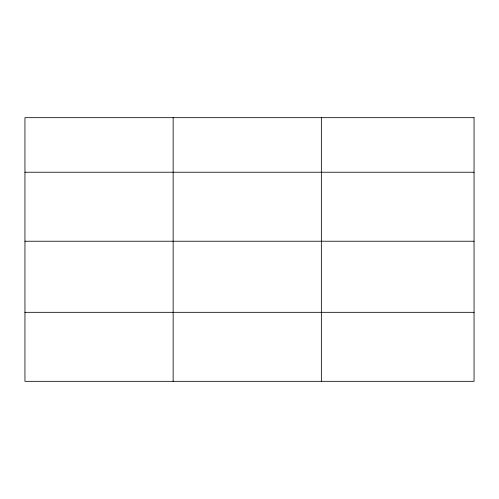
<?xml version="1.0" encoding="UTF-8"?>
<svg xmlns="http://www.w3.org/2000/svg" width="499" height="499" viewBox="0 0 499 499"><rect width="100%" height="100%" fill="white"/><g stroke="black" fill="none" stroke-linecap="round" stroke-linejoin="round"><path stroke-width="0.75" d="M24.95 172.23L474.05 172.23M24.95 241.229L474.05 241.229M24.95 312.324L474.05 312.324M321.356 117.677L321.356 381.323M173.153 117.677L173.153 381.323M474.05 117.677L24.95 117.677L24.95 381.323L474.05 381.323L474.05 117.677"/></g></svg>
